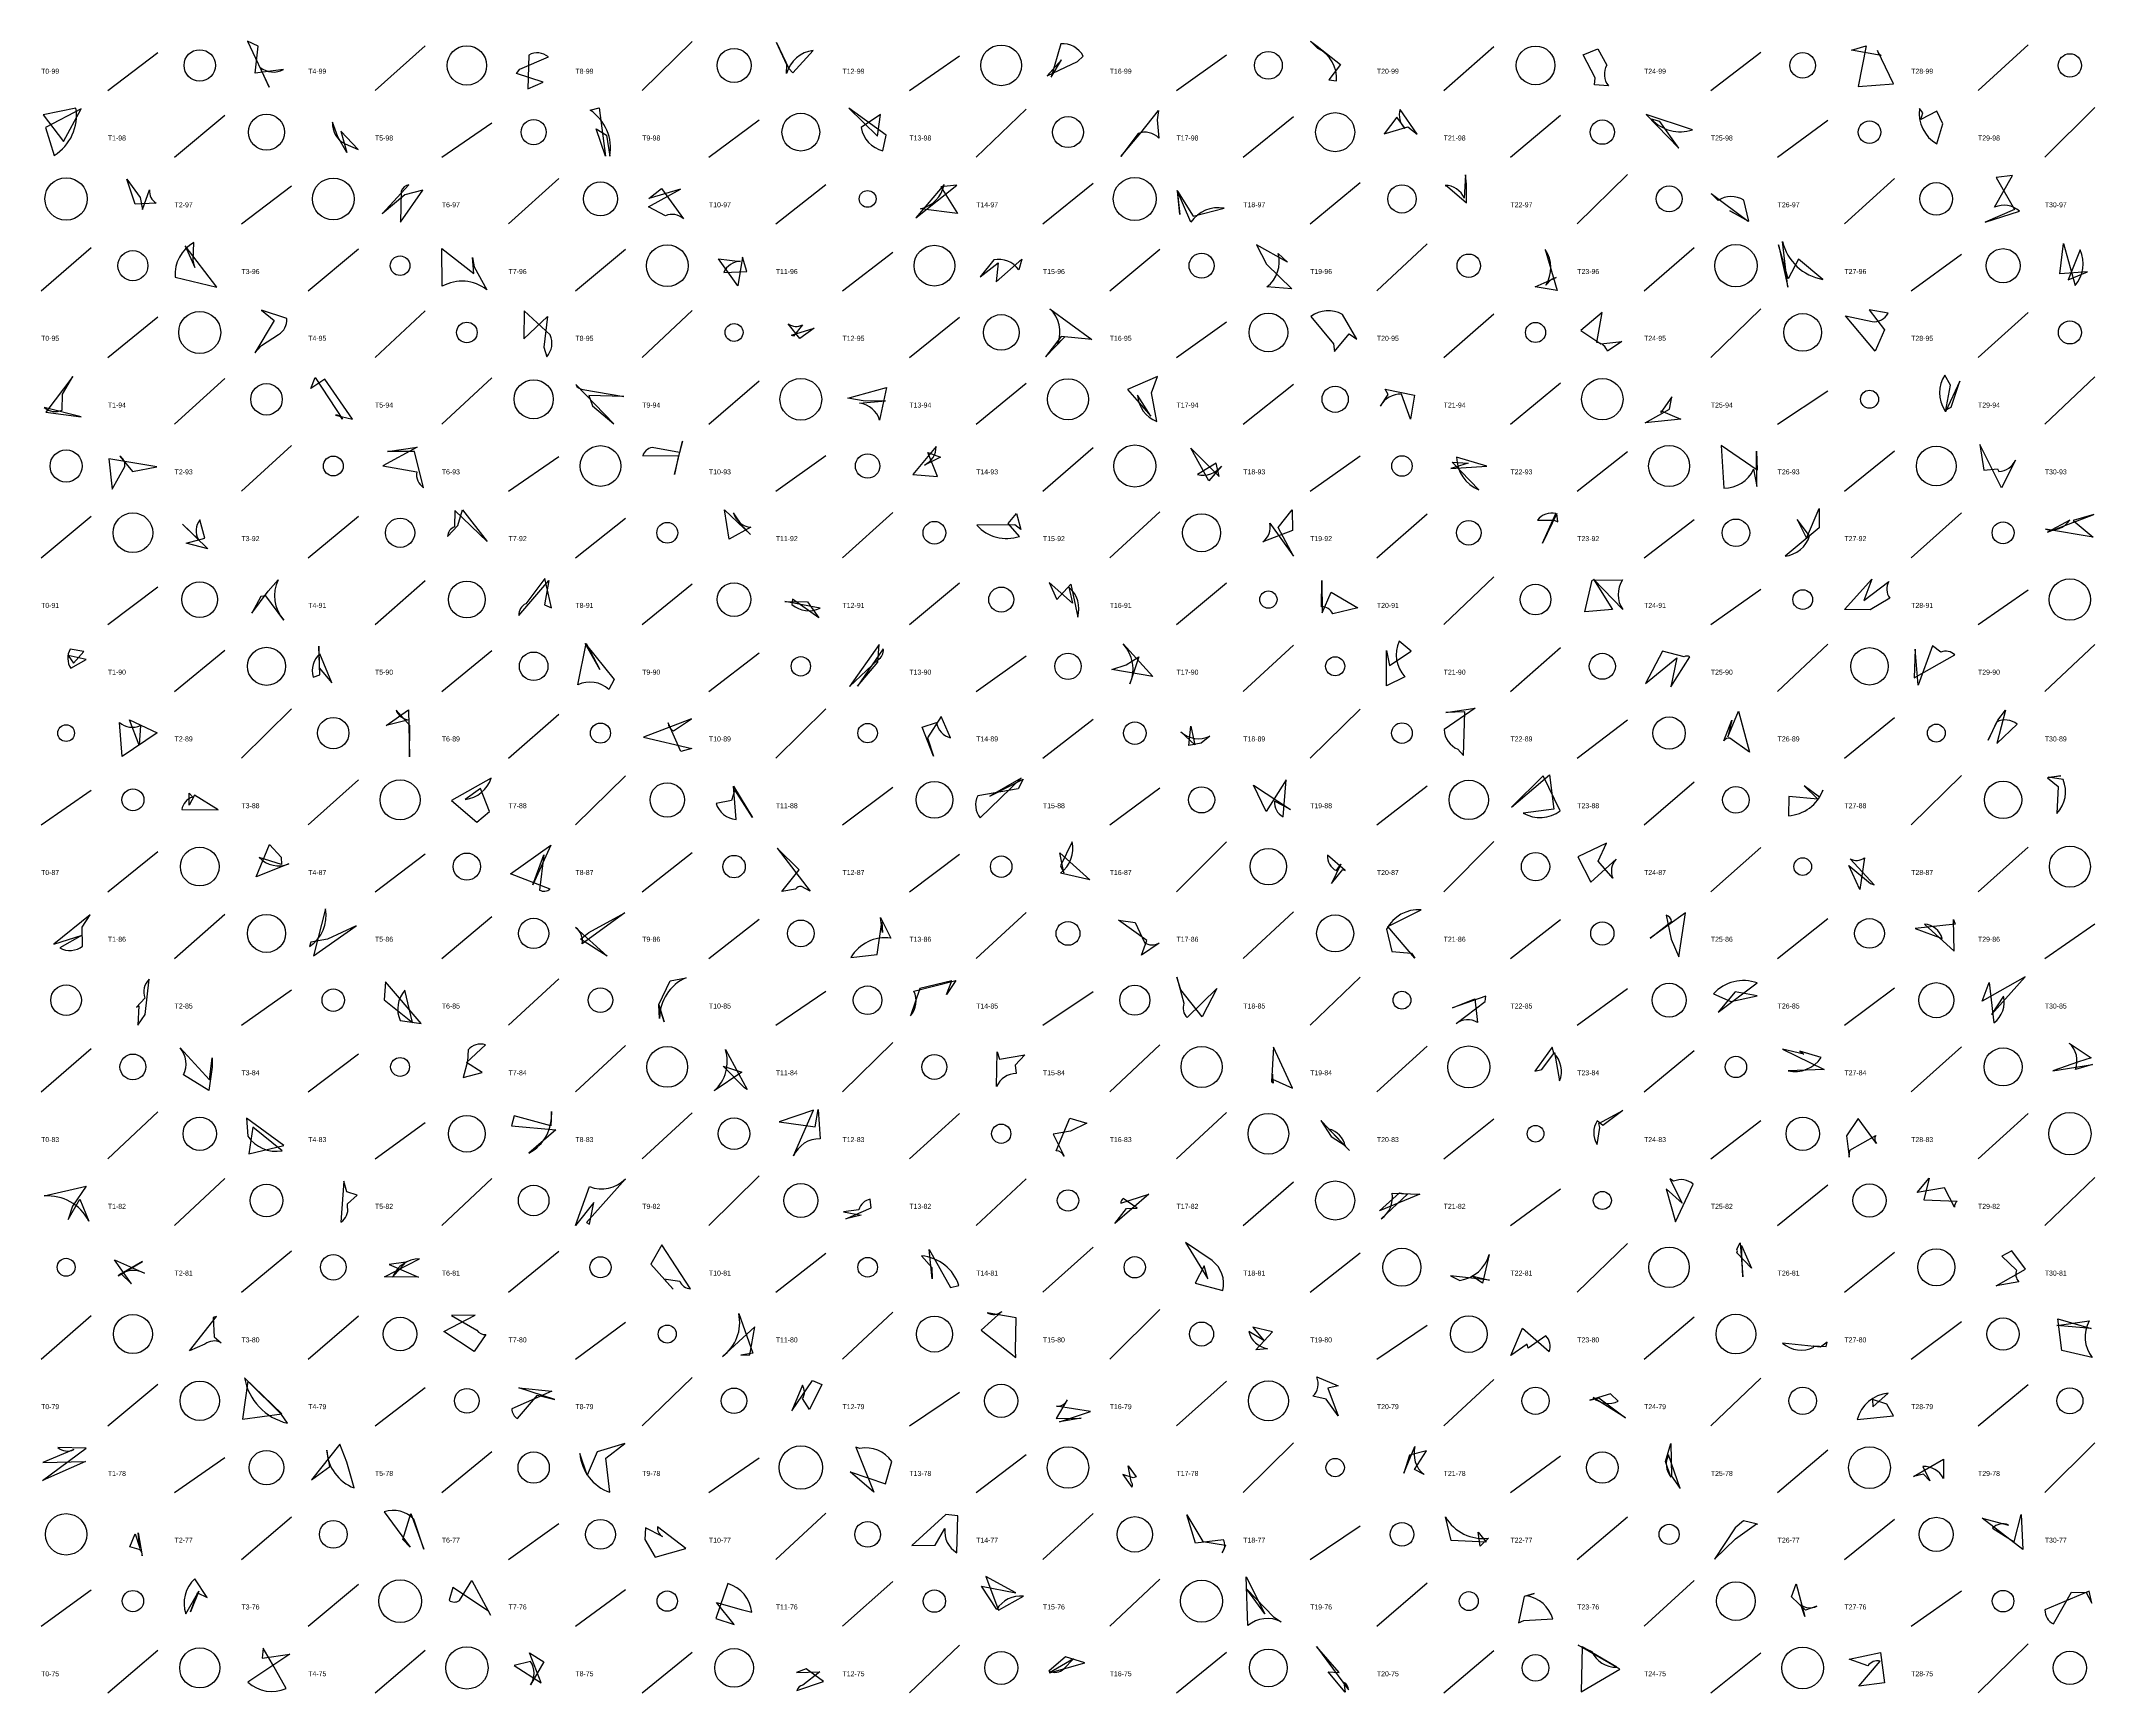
# Model space of a CAD drawing. Header units: millimetres. Extents: x -1 to 9990, y 0 to 15990.
# Drawn here: x 0 to 1230, y 3000 to 3990 of the extents above; entities that cross this region are included whole.
import ezdxf

# ---------------------------------------------------------------- set-up
doc = ezdxf.new("R2010")
doc.units = ezdxf.units.MM
doc.layers.add('TEXT', color=3, linetype='Continuous')
doc.layers.add('WALL', color=1, linetype='Continuous')

msp = doc.modelspace()

# ---------------------------------------------------------------- linework, layer by layer
for points in [[(123.7, 3989.5), (136.6, 3961.9), (131.3, 3973.8, 0.3), (145.2, 3972.5), (128.3, 3970.3), (130.1, 3986.5)], [(447.8, 3973.1), (450.2, 3970.5), (462.3, 3984, 0.3), (446.5, 3970.1), (446.7, 3975.4), (440.5, 3988.8)], [(602.6, 3968.8), (620.7, 3977.4), (624.1, 3980.5, 0.3), (610.7, 3987.9), (604.9, 3967.9), (611.1, 3978.3)], [(778.1, 3975.6), (771.2, 3966.3), (775.8, 3965.8, 0.3), (764.7, 3985.2), (760.2, 3989.6), (764.2, 3986.5)], [(1088.2, 3962.3), (1109.4, 3964), (1099.7, 3984, 0.3), (1102, 3981), (1084.2, 3984.2), (1093, 3986.7)], [(284.8, 3970.2), (286.7, 3972.8), (303.9, 3980.1, 0.3), (292.1, 3981.2), (291.5, 3961), (300.7, 3964.9)], [(923.5, 3981.3), (932.3, 3985), (937.6, 3975.2, 0.3), (938.6, 3962.7), (930.3, 3963.3), (930.8, 3967.5)], [(24, 3948.9), (2.7, 3937.8), (7.9, 3921.1, 0.3), (20.9, 3949.4), (1.2, 3945.4), (13.5, 3929.4)], [(332.5, 3937), (338.6, 3933.2), (340.6, 3920.6, 0.3), (328.9, 3948.1), (334.3, 3949.5), (338, 3920.7)], [(501, 3932.6), (502.8, 3945.6), (491.1, 3937.7, 0.3), (504.2, 3923.9), (506.1, 3933.1), (483.7, 3949.3)], [(818.6, 3938.2), (824.1, 3933.8), (814, 3948.6, 0.3), (816.9, 3937.2), (811.9, 3943.9), (804.4, 3934)], [(1125.8, 3942.5), (1126.9, 3946.5), (1124.9, 3949.2, 0.3), (1135.3, 3927.9), (1138.9, 3940), (1135.3, 3947.6)], [(183.1, 3922.9), (177.7, 3932.1), (174.5, 3940.9, 0.3), (182.1, 3927.9), (189.8, 3924.7), (179.5, 3935.5)], [(669.1, 3947.9), (668.3, 3942.4), (669.4, 3931.4, 0.3), (657, 3934.2), (646.7, 3920.4), (658.7, 3934.6)], [(980.9, 3925.5), (969.4, 3941.3), (964.5, 3942.8, 0.3), (989, 3936.4), (961.2, 3945.6), (961.3, 3945.5)], [(59.4, 3895.9), (60.8, 3888.7), (65, 3900.4, 0.3), (69, 3892.5), (56.3, 3891.9), (51.4, 3906.8)], [(217.9, 3897.4), (204.2, 3886), (220.3, 3903.5, 0.3), (215.7, 3899.7), (215.3, 3881.1), (228.7, 3900.2)], [(363.9, 3895.3), (371.6, 3901.3), (384.8, 3883, 0.3), (373.9, 3884.9), (363.7, 3890.2), (383, 3900.9)], [(538.9, 3902.2), (548.8, 3886.2), (526.7, 3889.1, 0.3), (540.8, 3903.6), (523.9, 3883.7), (548.5, 3903.2)], [(680.6, 3899.7), (690, 3884.7), (708.5, 3889.4, 0.3), (688.6, 3881), (680.3, 3900.1), (681.9, 3885.7)], [(853.7, 3903.9), (853.1, 3909.5), (852.3, 3895.5, 0.3), (840.9, 3903.1), (842.3, 3902.4), (853.6, 3892.7)], [(1181.8, 3888.6), (1164.3, 3881), (1184.8, 3887.7, 0.3), (1169.9, 3890), (1180.6, 3909), (1170.8, 3907.8)], [(1011.4, 3887.9), (1022.8, 3881.7), (1019.7, 3894.2, 0.3), (1004.3, 3894), (1000.2, 3898.2), (1022.3, 3881.7)], [(92.1, 3854), (91.1, 3858.3), (91.5, 3868.8, 0.3), (80.3, 3848.2), (105.2, 3842.2), (86.3, 3866.8)], [(258.4, 3860), (259.4, 3854.4), (266.9, 3840.6, 0.3), (240.3, 3842.7), (240.1, 3865.2), (259.1, 3850.4)], [(733.8, 3855.9), (749.1, 3841.1), (734.1, 3842.3, 0.3), (740.9, 3862.3), (746.4, 3857.1), (727.9, 3867.4)], [(907.3, 3847.9), (904.4, 3846.7), (901.1, 3843.3, 0.3), (900.8, 3864.7), (907.9, 3840.2), (894.8, 3842.3)], [(1040.6, 3867.4), (1046.1, 3842.2), (1042.9, 3869.5, 0.3), (1067, 3846.8), (1052.4, 3859), (1046.2, 3847.2)], [(1209, 3850.2), (1211.1, 3868.2), (1218.1, 3843.1, 0.3), (1221.2, 3864.4), (1213.9, 3846.5), (1225.6, 3851.4)], [(417.3, 3842.9), (405.7, 3859.2), (418.9, 3857.6, 0.3), (408.8, 3850.9), (422.7, 3851.5), (420.1, 3860.2)], [(571.9, 3845.4), (587.3, 3859), (585.6, 3852.5, 0.3), (570.5, 3858.5), (562.3, 3848.3), (573.2, 3856.7)], [(128.1, 3802.7), (132, 3807.1), (142.2, 3813.8, 0.3), (147.1, 3823.3), (132.1, 3828.4), (139.6, 3822.1)], [(303.3, 3824.6), (301, 3806.1), (302.8, 3800.4, 0.3), (304.9, 3813.5), (289.3, 3827.9), (289.1, 3811.2)], [(601.6, 3800.3), (613, 3812.2), (609, 3808.3, 0.3), (604.1, 3829.2), (629.3, 3810.7), (610.9, 3812.5)], [(783.4, 3814.1), (788, 3811), (779.4, 3825.8, 0.3), (760.4, 3824.5), (774.1, 3808.1), (774.6, 3803.6)], [(934.1, 3808.2), (946.6, 3809.5), (938, 3803.7, 0.3), (931.8, 3809), (934.9, 3826.9), (922.2, 3816.2)], [(1098.3, 3803.7), (1080.6, 3825), (1096.5, 3821.5, 0.3), (1106.2, 3826.5), (1094.8, 3828.5), (1104, 3816.6)], [(462.9, 3817.6), (454.4, 3811.4), (447.5, 3820.2, 0.3), (456, 3819.6), (450.6, 3812.8), (449.5, 3813.3)], [(2.9, 3767.3), (24, 3764.5), (1.9, 3770.1, 0.3), (12.6, 3768.5), (12.8, 3778.1), (19, 3788.7)], [(650.7, 3780.9), (664.6, 3764.9), (656.7, 3777.5, 0.3), (668.2, 3761.7), (665, 3778.9), (668.5, 3788.7)], [(1140.6, 3767.5), (1143.6, 3783.5), (1140.2, 3789.5, 0.3), (1140.2, 3768.3), (1143.9, 3770.3), (1149.1, 3785.9)], [(161.6, 3781.4), (164.2, 3788.1), (180.5, 3763.1, 0.3), (176.3, 3765.5), (186.5, 3763.1), (169.9, 3787.1)], [(330.2, 3771.1), (343.1, 3760.2), (320.2, 3783.9, 0.3), (324.5, 3780.9), (349, 3776.6), (328, 3777.3)], [(483.2, 3775.6), (506.4, 3782.1), (502.2, 3762.4, 0.3), (490.2, 3772.6), (505.8, 3774), (493.5, 3773.8)], [(822.5, 3777.5), (820.1, 3763.1), (814.7, 3778, 0.3), (802.2, 3770.9), (806.7, 3777.8), (804.9, 3781)], [(975.2, 3769.1), (976.7, 3776.4), (970, 3767, 0.3), (970.2, 3768.1), (982, 3763.1), (960.6, 3760.8)], [(40.5, 3739.2), (42.5, 3721.2), (50.2, 3734.8, 0.3), (47.1, 3740.9), (54.8, 3731.8), (69.3, 3734.5)], [(225.3, 3746.2), (204.7, 3735.2), (225, 3731.5, 0.3), (229.1, 3722), (223.7, 3743.7), (207.5, 3743.7)], [(384.1, 3749.8), (382.4, 3743), (365.9, 3746, 0.3), (360.3, 3741.1), (381.8, 3741.2), (379.4, 3730)], [(531, 3743), (538.7, 3740.3), (529, 3735.6, 0.3), (536, 3746.7), (522, 3729.9), (536.9, 3728.8)], [(705.5, 3728.8), (703.7, 3736.6), (692.6, 3729.9, 0.3), (706.9, 3735), (699.4, 3726.2), (688.6, 3745.6)], [(844.3, 3733.6), (865.8, 3735), (847.7, 3740.3, 0.3), (861, 3720.7), (845, 3737.2), (854.7, 3736.6)], [(1027.8, 3732.5), (1006.1, 3747.2), (1007.7, 3721.8, 0.3), (1025.6, 3733.1), (1027.5, 3722.8), (1027.4, 3743.9)], [(1163.5, 3732.5), (1171.7, 3733.4), (1172.4, 3731.8, 0.3), (1182.4, 3738.5), (1174.1, 3721.9), (1161.1, 3747.9)], [(86.8, 3688.7), (98.1, 3691.8), (95.1, 3702.7, 0.3), (94.2, 3690.9), (84.7, 3700.1), (99.9, 3685.4)], [(267.1, 3689.8), (247.7, 3708.3), (247.6, 3698.5, 0.3), (243.4, 3692.8), (249.5, 3699.3), (252.4, 3708.8)], [(424.9, 3693.9), (420.1, 3699), (414.6, 3706.9, 0.3), (425, 3698.3), (412, 3691.1), (409.2, 3708.8)], [(586.7, 3696.9), (583.2, 3699.8), (560.5, 3699.5, 0.3), (585.9, 3692.8), (579.1, 3700.6), (584.2, 3706.6)], [(749.2, 3708.8), (749.4, 3696.3), (731.6, 3689.5, 0.3), (735.9, 3700.8), (750, 3680.9), (740.8, 3698.2)], [(907.8, 3706.6), (899.1, 3688.8), (907.2, 3706.5, 0.3), (896.1, 3702.6), (906.1, 3702.6), (908.3, 3701.6)], [(1064.8, 3709.5), (1064.9, 3698), (1044.4, 3681, 0.3), (1059.1, 3693.2), (1051.7, 3702.9), (1057.2, 3691.8)], [(1216.9, 3702.3), (1229, 3692.3), (1200.4, 3697.1, 0.3), (1215, 3702.5), (1201.6, 3695.4), (1229.4, 3706)], [(126.2, 3646.8), (135.9, 3660), (141.9, 3666.9, 0.3), (145.3, 3642.7), (134.7, 3657.3), (131.7, 3656.9)], [(305.6, 3650), (301.6, 3667.7), (290.3, 3652.5, 0.3), (286.1, 3645.5), (304.1, 3666.4), (301.4, 3651.9)], [(772.7, 3659.5), (788.6, 3650.1), (773.6, 3646.4, 0.3), (766.9, 3650.7), (767.1, 3666.4), (767.2, 3647)], [(924.6, 3647.7), (928.9, 3666.7), (947.1, 3666.8, 0.3), (947.2, 3649), (929.8, 3667.2), (941, 3649)], [(1096.4, 3667.3), (1091.6, 3654.5), (1106.6, 3665.9, 0.3), (1107.1, 3655.8), (1095.3, 3648.8), (1080.1, 3649)], [(465.7, 3644), (450.1, 3655.3), (449.7, 3652, 0.3), (466.6, 3649.8), (445.4, 3653.9), (458.9, 3653.6)], [(608.4, 3655.1), (616.6, 3664.2), (620.8, 3644.4, 0.3), (615.5, 3662.4), (617.6, 3652.9), (603.7, 3665.2)], [(325.8, 3628.6), (343.2, 3607.2), (340.1, 3601.2, 0.3), (321.4, 3603.9), (326.5, 3628.6), (334.6, 3613)], [(649.9, 3615.8), (657.4, 3620.6), (652.1, 3604.5, 0.3), (648, 3628.5), (665.8, 3609), (641.3, 3613)], [(807.6, 3615.5), (820.5, 3624.1), (813.3, 3630, 0.3), (816.7, 3608.8), (805.7, 3603.4), (805.7, 3624.4)], [(19.5, 3616.8), (25.7, 3623.8), (17.5, 3625.3, 0.3), (17.9, 3613.8), (27.1, 3619), (16.2, 3621.4)], [(166.6, 3614.1), (174.1, 3605.1), (167, 3622.5, 0.3), (163, 3608.6), (166.9, 3609.9), (166.4, 3627)], [(501.9, 3628.1), (484.2, 3603), (501.2, 3618.9, 0.3), (504.4, 3625.4), (489, 3603.2), (501.2, 3617.4)], [(979.6, 3620), (976, 3602.7), (987.4, 3620.6, 0.3), (984, 3620.7), (971.1, 3624), (960.9, 3604.7)], [(1122.3, 3625.3), (1121.7, 3608.2), (1146.1, 3621.8, 0.3), (1137.8, 3623.5), (1132.7, 3627.2), (1124.1, 3603.8)], [(69.6, 3575.1), (48.6, 3561), (46.9, 3581.4, 0.3), (59.6, 3579.6), (58.8, 3567.8), (52.9, 3582.9)], [(220.7, 3560.7), (220.9, 3579.6), (212.6, 3588.8, 0.3), (220.2, 3583), (206.6, 3579.5), (220, 3588.9)], [(389.7, 3565.7), (383.1, 3564), (375.6, 3581.2, 0.3), (378.7, 3576.3), (389.5, 3583.5), (360.7, 3572.6)], [(534.5, 3561.2), (527.6, 3578.5), (536.3, 3581.3, 0.3), (544.7, 3572.2), (539.1, 3585), (530.8, 3572.1)], [(841.2, 3587.4), (858.9, 3590), (840.2, 3577.1, 0.3), (848.5, 3565.4), (851.8, 3561.5), (852.6, 3587.7)], [(1016.6, 3588.1), (1023.1, 3563.5), (1011.3, 3572, 0.3), (1007.8, 3570.4), (1012.5, 3582.7), (1010.1, 3572.8)], [(1176.4, 3588.7), (1171.2, 3568.8), (1183.5, 3580.3, 0.3), (1171, 3581.6), (1166.1, 3570.8), (1171.9, 3582.7)], [(688.5, 3579.2), (691, 3568), (682.5, 3575.8, 0.3), (699.9, 3573.1), (694.7, 3569), (687.3, 3567.5)], [(268.6, 3528), (263.2, 3541.9), (254, 3535.3, 0.3), (269.5, 3548), (245.7, 3534.7), (260.9, 3521.6)], [(415.4, 3541.1), (413.4, 3534.7), (404.2, 3532.9, 0.3), (416.2, 3523.2), (414.7, 3543.3), (426, 3524.4)], [(588.2, 3547.3), (585.1, 3541.6), (561, 3537.4, 0.3), (562.4, 3524.2), (587, 3547.9), (568.2, 3537.2)], [(726.1, 3543.9), (748.2, 3529.3), (738.6, 3534.3, 0.3), (743.8, 3524.9), (745.7, 3547), (733.6, 3528)], [(903.3, 3549.9), (906, 3529.5), (887.6, 3527.1, 0.3), (909.8, 3528.4), (899.6, 3549.3), (880.6, 3530.6)], [(1064.1, 3535.5), (1046.6, 3537), (1046.4, 3525.5, 0.3), (1067.1, 3540.9), (1065, 3536.7), (1055.9, 3543.4)], [(1201.6, 3548.1), (1208, 3543), (1207.2, 3526.9, 0.3), (1211, 3547.1), (1202, 3548.6), (1209.6, 3549.4)], [(88.7, 3531.8), (88.6, 3539.1), (90.8, 3536.6, 0.3), (84.3, 3529.2), (106, 3529.1), (91.8, 3537.8)], [(143.7, 3500.6), (143.9, 3496.2), (130.6, 3500.5, 0.3), (148.4, 3496.6), (128.8, 3488.8), (136.7, 3508.2)], [(294.6, 3484), (301.1, 3502.1), (298.5, 3481, 0.3), (304.9, 3481.5), (281.2, 3490.6), (305.3, 3507.9)], [(440.9, 3506.1), (460.5, 3480.3), (455.3, 3483.1, 0.3), (451.9, 3481.5), (443.6, 3480.1), (454, 3493)], [(610.2, 3503.2), (628.1, 3487.1), (610.5, 3491.1, 0.3), (617.4, 3509.9), (610.6, 3495.5), (612.5, 3491.3)], [(920.4, 3500.9), (928.1, 3485.6), (943.3, 3499.5, 0.3), (941.3, 3488), (932.5, 3498.3), (937.5, 3509.1)], [(779.5, 3493.3), (780.9, 3492.7), (770.4, 3501.9, 0.3), (775.7, 3492.6), (778.3, 3496.4), (772.9, 3484.9)], [(1095.6, 3484.9), (1097.8, 3484), (1083.4, 3499.7, 0.3), (1092, 3500.3), (1089.3, 3481.3), (1082.6, 3495.7)], [(171.5, 3451.6), (161.6, 3449.7), (160.7, 3447.1, 0.3), (170.4, 3469.7), (163.2, 3441.6), (188.6, 3459.5)], [(822.7, 3440.2), (806.6, 3459.2), (826.5, 3469.1, 0.3), (805.8, 3457.6), (808.9, 3444.1), (820.8, 3443.2)], [(7.7, 3448.5), (24.6, 3453.9), (11.2, 3446.3, 0.3), (24.9, 3447.4), (24.7, 3458.7), (29.4, 3466.2)], [(328, 3455.6), (349.6, 3467.3), (324, 3448.8, 0.3), (320.1, 3458.6), (339, 3441.4), (323.1, 3451.6)], [(503.9, 3455.6), (502.7, 3464.6), (508.8, 3452.2, 0.3), (485, 3440.6), (500.8, 3442.3), (503.6, 3461.8)], [(645.3, 3463), (655.2, 3461.6), (660.8, 3449.6, 0.3), (669.5, 3449.2), (659.1, 3442), (662.2, 3450.8)], [(984.8, 3467.4), (963.7, 3452.2), (976.5, 3462.1, 0.3), (973.3, 3465.9), (976.2, 3451.5), (980.8, 3441)], [(1146.4, 3460.6), (1122.4, 3458), (1138.6, 3452, 0.3), (1127.9, 3460.6), (1145.7, 3444.4), (1145.3, 3463.3)], [(57.9, 3400.1), (62.3, 3406.5), (64.8, 3427.5, 0.3), (62.1, 3416.3), (57.1, 3410.9), (58.5, 3411.6)], [(205.4, 3415.3), (222.5, 3401.7), (217.9, 3421, 0.3), (215.1, 3402.8), (227.7, 3401.1), (206.3, 3426)], [(369.9, 3412.5), (376.7, 3426.6), (386.3, 3428.4, 0.3), (370.4, 3404.1), (370, 3412.2), (373.1, 3402.1)], [(545.4, 3426.6), (526.3, 3422), (520.7, 3405.6, 0.3), (522.7, 3420.4), (547.9, 3426.7), (542.2, 3418.4)], [(682.5, 3421.2), (680.2, 3428.8), (684.4, 3413.2, 0.3), (686.4, 3404.6), (704.2, 3421.9), (695.3, 3405.1)], [(1014.6, 3420), (1004.3, 3407.9), (1027.8, 3425.3, 0.3), (1001.6, 3418.9), (1012, 3414.3), (1027.7, 3417.6)], [(1162.4, 3414.4), (1166.7, 3425.6), (1169.5, 3401.4, 0.3), (1175.2, 3417.5), (1168.1, 3406.5), (1188.2, 3428.9)], [(845.2, 3410.4), (858.6, 3415.8), (860.2, 3401.7, 0.3), (847.4, 3401), (864.8, 3414.3), (865.2, 3417.5)], [(102.5, 3374.8), (100.5, 3360.9), (85.3, 3370.2, 0.3), (83.2, 3386.5), (100.9, 3367.2), (102.4, 3380.4)], [(264.1, 3371.7), (254.8, 3377.6), (266.1, 3388.3, 0.3), (255.7, 3385.2), (255.4, 3378.2), (252.8, 3368.6)], [(408.5, 3375.5), (419.7, 3371.8), (403, 3360.7, 0.3), (409.8, 3385.4), (422.9, 3361.4), (421.3, 3362.5)], [(589.2, 3382.2), (583.4, 3376), (584, 3371, 0.3), (572.2, 3363.3), (572.6, 3384.1), (574, 3379.6)], [(749.4, 3362.3), (738.1, 3386.8), (736.9, 3366.3, 0.3), (738, 3365.4), (737.4, 3370.7), (737.4, 3367.6)], [(898.7, 3373.4), (906.3, 3383.6), (909.4, 3366.6, 0.3), (906, 3383.2), (904.9, 3386.8), (894.5, 3372.4)], [(1042.9, 3385.6), (1067.8, 3373.4), (1046.2, 3372.6, 0.3), (1066.1, 3380.6), (1053.2, 3384.5), (1055.6, 3382.6)], [(1204.8, 3372.7), (1228.6, 3376.4), (1218.4, 3373.5, 0.3), (1214.6, 3389.3), (1227.8, 3380.4), (1220.2, 3378)], [(281.8, 3339.8), (308.2, 3337.3), (292.1, 3323.3, 0.3), (305.6, 3348.4), (305.2, 3339.7), (283.3, 3345.7)], [(463.6, 3339.1), (465.3, 3349.5), (466.5, 3332, 0.3), (450.7, 3321.8), (462.5, 3349.2), (442.1, 3342.1)], [(947.3, 3349), (935.2, 3340), (932, 3342.8, 0.3), (931.9, 3328.6), (933.6, 3338.7), (933, 3341.1)], [(145.3, 3327.9), (123, 3344.4), (123.8, 3333.6, 0.3), (144.3, 3324.8), (126.8, 3338.9), (124.4, 3322.9)], [(616.5, 3336.6), (606.1, 3334.7), (612.8, 3321.5, 0.3), (607.9, 3324.7), (616.1, 3344.4), (626.2, 3341.3)], [(772.7, 3333.3), (781, 3328), (781, 3327.5, 0.3), (771.2, 3337.8), (783.6, 3324.9), (766.4, 3343)], [(1082.9, 3320.9), (1083.3, 3325.2), (1098.7, 3333.9, 0.3), (1099.1, 3329.2), (1088.2, 3344.1), (1081.2, 3333.8)], [(16.2, 3283.6), (23.2, 3295.7), (28.6, 3282.7, 0.3), (1.9, 3297.7), (27.1, 3303.5), (18.9, 3291.6)], [(183.2, 3300.2), (181.4, 3306.6), (179.6, 3282.1, 0.3), (183.6, 3291), (183.5, 3293), (189.3, 3298.1)], [(331, 3293.8), (320.1, 3280), (328.5, 3303.3, 0.3), (349.9, 3307.9), (326.7, 3281.8), (328.4, 3280.9)], [(650.1, 3290.2), (656.4, 3290.4), (648.1, 3296.2, 0.3), (646.7, 3293.3), (663.4, 3298.8), (643.1, 3281.2)], [(813.5, 3299.6), (818.3, 3298.7), (802.5, 3284.1, 0.3), (809.1, 3299.4), (825.8, 3298.7), (801.6, 3288.9)], [(973.2, 3301.9), (978.8, 3282.3), (989.4, 3304.7, 0.3), (977.7, 3306.5), (975.4, 3307.9), (982.8, 3293.3)], [(1130.8, 3308.3), (1127.5, 3295.4), (1147.6, 3294.5, 0.3), (1145.9, 3291), (1139.9, 3302.5), (1123.6, 3299.8)], [(481.9, 3284.1), (497.2, 3290.6), (496.6, 3295.7, 0.3), (489.8, 3289.5), (480.6, 3288.2), (491.2, 3286.2)], [(226.1, 3249.1), (205.7, 3249.3), (226.7, 3260, 0.3), (210.4, 3249), (218.4, 3258.1), (208.4, 3256.6)], [(378.6, 3241.8), (373, 3248.1), (382.5, 3246.6, 0.3), (388.9, 3242.1), (371.7, 3268.5), (365.1, 3256.8)], [(531.8, 3265.7), (544.7, 3242.8), (549.7, 3244.1, 0.3), (527.3, 3261.8), (533.5, 3254.9), (533.7, 3248.1)], [(696.5, 3255.9), (691.1, 3245.4), (707.7, 3241.1, 0.3), (701.3, 3259), (685.4, 3269.9), (698.7, 3248)], [(867.4, 3247.2), (844.1, 3249.9), (849.6, 3247.1, 0.3), (867.2, 3262.7), (863.3, 3245.5), (856.9, 3249.8)], [(1018.3, 3268.1), (1024.4, 3254.4), (1015.6, 3263.7, 0.3), (1015.6, 3265.8), (1017.5, 3269.7), (1019.1, 3249.2)], [(1180.3, 3264.9), (1174.2, 3261.7), (1183.1, 3253.3, 0.3), (1184.4, 3246.3), (1170.8, 3243.8), (1188.4, 3253.8)], [(54.2, 3245), (44, 3259.4), (62, 3251.5, 0.3), (46.1, 3249.8), (60.8, 3258.5), (47.9, 3251.1)], [(103, 3224.9), (103.7, 3213.4), (107.8, 3209.8, 0.3), (98.1, 3208.9), (88.8, 3205), (105, 3225.5)], [(259.9, 3226.4), (245.7, 3226.2), (261, 3217.3, 0.3), (266.4, 3214.8), (259.3, 3204.5), (241.2, 3216.6)], [(424.4, 3202.6), (427.5, 3219.4), (408, 3201.6, 0.3), (417.8, 3227.3), (426.3, 3203.6), (419.1, 3202.3)], [(583.6, 3205.3), (584, 3224.7), (566.6, 3227.7, 0.3), (575.4, 3228.5), (563, 3217.3), (583.8, 3200.9)], [(1227.7, 3218.4), (1207.1, 3220.2), (1226.5, 3222.9, 0.3), (1228.4, 3200.9), (1210.1, 3205.2), (1207.8, 3224.2)], [(725.6, 3219.2), (732.3, 3211.2), (723.2, 3216.6, 0.3), (734.5, 3206.2), (727.5, 3205.6), (737.5, 3216.4)], [(880.2, 3202.1), (887.1, 3218.6), (903.1, 3204.5, 0.3), (901.2, 3214), (890.5, 3206.5), (890, 3208.9)], [(1069.6, 3210.2), (1065.6, 3207.1), (1042.9, 3209.6, 0.3), (1061.7, 3207.1), (1061.3, 3207.9), (1069.1, 3207.6)], [(120.7, 3164.1), (144.1, 3167.2), (121.8, 3188.8, 0.3), (147.5, 3161.6), (144, 3166.8), (123.8, 3186.7)], [(467.6, 3184.7), (460.1, 3169.8), (456, 3176.3, 0.3), (455.9, 3184.4), (449.7, 3169), (461.9, 3187.2)], [(776.8, 3165.9), (769.6, 3176), (761.7, 3177.7, 0.3), (764, 3189.3), (776.7, 3184), (770.7, 3182.5)], [(286.1, 3182.7), (305.8, 3180.7), (282, 3170.2, 0.3), (285.4, 3164.4), (297.3, 3178.3), (307.7, 3175.8)], [(609.9, 3162.5), (628.4, 3168.5), (608.2, 3171.7, 0.3), (614.5, 3175.5), (608, 3164.4), (622.8, 3164.6)], [(933, 3176.8), (948.8, 3164.8), (929.5, 3176.9, 0.3), (944.5, 3174.8), (939.9, 3179.1), (927.5, 3175.4)], [(1096.7, 3175.8), (1097, 3171.4), (1106.1, 3179.6, 0.3), (1087.6, 3163.9), (1109.4, 3165.9), (1105.4, 3173)], [(162, 3127.7), (172.9, 3135.6), (171.1, 3145.4, 0.3), (187.5, 3122.8), (183.2, 3138.3), (178.9, 3149.1)], [(333, 3144.4), (327, 3130.5), (322.7, 3143.4, 0.3), (340.6, 3120.2), (338.2, 3140.6), (349.5, 3149.4)], [(976.5, 3129.8), (981.6, 3122.5), (974.7, 3142.7, 0.3), (976, 3129.3), (972.8, 3138.6), (976.1, 3149.4)], [(0.8, 3127.3), (27.1, 3146.7), (10, 3147, 0.3), (19.6, 3145.8), (1, 3138.1), (26.6, 3138.6)], [(484.6, 3132.5), (505.7, 3125.2), (509.4, 3138.6, 0.3), (490.4, 3146.5), (488, 3147.2), (498.8, 3120.2)], [(819.6, 3142.4), (816.1, 3131.7), (822.8, 3147.6, 0.3), (828.2, 3130.8), (822.5, 3133.8), (829.7, 3145.1)], [(1121.4, 3129.6), (1139.3, 3140), (1139.3, 3128.5, 0.3), (1127, 3135.6), (1131.1, 3127.1), (1127.4, 3131.1)], [(654.1, 3128.9), (647.8, 3130.9), (653.3, 3123.2, 0.3), (652.8, 3126.6), (651.1, 3136.1), (655.9, 3129.5)], [(221.5, 3107.4), (229.3, 3086.1), (223.3, 3104, 0.3), (205.5, 3108.4), (221, 3087.3), (216.6, 3092)], [(521.5, 3088.3), (535.5, 3088.6), (541.3, 3098.5, 0.3), (548.4, 3084), (549.1, 3106), (541.9, 3106.9)], [(695.7, 3090.8), (709.3, 3088.6), (707.3, 3084, 0.3), (708.1, 3091.8), (691.4, 3089.7), (686.2, 3106.7)], [(865.4, 3090.4), (844.4, 3091.4), (841.1, 3105.4, 0.3), (866.9, 3092.7), (861.8, 3088), (860.7, 3096.4)], [(1002.2, 3080.2), (1014.7, 3092.3), (1027.4, 3101.3, 0.3), (1028, 3101.2), (1019.6, 3103), (1014.6, 3098.9)], [(1186.9, 3085.9), (1162.4, 3104.6), (1178.2, 3100.6, 0.3), (1168.6, 3098.7), (1181.6, 3090.5), (1185.8, 3106.8)], [(59.2, 3086.7), (58.1, 3095.9), (60.6, 3082.1, 0.3), (58.8, 3086), (53.1, 3087.6), (56.3, 3095.4)], [(367.8, 3081.3), (386.2, 3086.6), (369.2, 3099.6, 0.3), (372.1, 3093.7), (362, 3098.9), (361.6, 3091.9)], [(93.6, 3060), (99.5, 3057.1), (92.1, 3068.4, 0.3), (86.7, 3047.3), (94.5, 3060.9), (89.4, 3048.6)], [(268, 3048.9), (246.6, 3063.1), (244.3, 3055.5, 0.3), (250.6, 3055.3), (257.9, 3067.4), (269.1, 3046.6)], [(404.5, 3054.2), (419.3, 3049.9), (425.7, 3048.3, 0.3), (411.2, 3065.5), (404, 3044.6), (415.1, 3040.9)], [(565.8, 3069.8), (573.3, 3049.5), (588.4, 3057.9, 0.3), (572.3, 3049.9), (563.2, 3063.9), (583.7, 3060)], [(722.1, 3062.1), (738, 3045.5), (742.7, 3042.6, 0.3), (722.7, 3040.3), (721.7, 3069.5), (732.9, 3047.4)], [(1051, 3065.4), (1056.2, 3045.7), (1053.8, 3052.9, 0.3), (1063.4, 3052), (1056.6, 3049.6), (1048.2, 3057.6)], [(884.8, 3041.9), (887.9, 3043.4), (905.3, 3044.3, 0.3), (889.5, 3058.1), (894.1, 3059.6), (888.1, 3057.8)], [(1228.2, 3053.8), (1226.5, 3061), (1200.1, 3049.8, 0.3), (1205.1, 3041.3), (1216, 3060.3), (1224.7, 3060.2)], [(132.4, 3020.8), (148.9, 3023.3), (123.9, 3006.5, 0.3), (146.7, 3002.6), (138.5, 3017.3), (133, 3026.8)], [(777.4, 3012.3), (763.9, 3027.9), (783, 3001.9, 0.3), (780.1, 3006.3), (780.9, 3000.4), (770.8, 3012.6)], [(945.5, 3014.2), (920.5, 3028.7), (928.7, 3024.8, 0.3), (943.6, 3015.4), (923, 3027.7), (922.4, 3000.6)], [(292.5, 3024.1), (301, 3018.6), (293.1, 3004.8, 0.3), (293.2, 3018.8), (283.4, 3016.5), (299.4, 3006)], [(452.5, 3012.2), (466.4, 3012.6), (456.1, 3004.6, 0.3), (452.7, 3001.5), (468.5, 3006.8), (458.1, 3014.5)], [(625.1, 3018), (613.6, 3021.7), (603.6, 3013, 0.3), (612.5, 3014.5), (618.2, 3020.4), (604, 3012)], [(1104, 3006), (1088.6, 3004.1), (1101.4, 3019.1, 0.3), (1094, 3016.2), (1082.8, 3020.2), (1101.5, 3024.2)]]:
    msp.add_lwpolyline(points, format="xyb", close=True)
for centre, radius in [((255, 3975), 11.8), ((575, 3975), 12.2), ((895, 3975), 11.6), ((95, 3975), 9.38), ((415, 3975), 10.2), ((735, 3975), 8.33), ((1055, 3975), 7.65), ((1215, 3975), 6.99), ((135, 3935), 10.8), ((295, 3935), 7.53), ((455, 3935), 11.3), ((615, 3935), 9.28), ((775, 3935), 11.7), ((935, 3935), 7.28), ((1095, 3935), 6.81), ((15, 3895), 12.7), ((175, 3895), 12.5), ((335, 3895), 10.2), ((495, 3895), 5.04), ((655, 3895), 12.9), ((815, 3895), 8.48), ((975, 3895), 7.75), ((1135, 3895), 9.76), ((55, 3855), 9.01), ((375, 3855), 12.5), ((535, 3855), 12.2), ((695, 3855), 7.49), ((1015, 3855), 12.7), ((1175, 3855), 10.2), ((215, 3855), 5.86), ((855, 3855), 7), ((95, 3815), 12.6), ((575, 3815), 10.7), ((735, 3815), 11.6), ((1055, 3815), 11.3), ((255, 3815), 6.18), ((415, 3815), 5.37), ((895, 3815), 6), ((1215, 3815), 6.9), ((135, 3775), 9.45), ((295, 3775), 11.7), ((455, 3775), 12.5), ((615, 3775), 12.3), ((775, 3775), 7.85), ((935, 3775), 12.4), ((1095, 3775), 5.4), ((15, 3735), 9.62), ((175, 3735), 5.94), ((335, 3735), 12.2), ((495, 3735), 7.33), ((655, 3735), 12.6), ((815, 3735), 6.13), ((975, 3735), 12.3), ((1135, 3735), 11.9), ((55, 3695), 11.9), ((215, 3695), 8.77), ((695, 3695), 11.4), ((855, 3695), 7.34), ((1015, 3695), 8.25), ((375, 3695), 6.25), ((535, 3695), 6.82), ((1175, 3695), 6.57), ((95, 3655), 10.7), ((255, 3655), 11), ((1215, 3655), 12.4), ((415, 3655), 10.1), ((575, 3655), 7.48), ((735, 3655), 5.17), ((895, 3655), 9.21), ((1055, 3655), 5.9), ((135, 3615), 11.4), ((295, 3615), 8.56), ((455, 3615), 5.8), ((615, 3615), 7.9), ((775, 3615), 5.71), ((935, 3615), 7.79), ((1095, 3615), 11.2), ((15, 3575), 5.01), ((175, 3575), 9.39), ((335, 3575), 6.01), ((495, 3575), 5.84), ((655, 3575), 6.77), ((815, 3575), 6.17), ((975, 3575), 9.68), ((1135, 3575), 5.36), ((215, 3535), 12), ((375, 3535), 10.3), ((535, 3535), 11), ((695, 3535), 7.85), ((855, 3535), 11.8), ((1015, 3535), 7.96), ((1175, 3535), 11.2), ((55, 3535), 6.59), ((95, 3495), 11.6), ((735, 3495), 10.9), ((1215, 3495), 12.3), ((255, 3495), 8.16), ((415, 3495), 6.74), ((575, 3495), 6.44), ((895, 3495), 8.49), ((1055, 3495), 5.28), ((135, 3455), 11.4), ((295, 3455), 9.08), ((455, 3455), 8), ((615, 3455), 7.14), ((775, 3455), 11.1), ((935, 3455), 6.97), ((1095, 3455), 8.92), ((15, 3415), 9.18), ((175, 3415), 6.72), ((335, 3415), 7.36), ((495, 3415), 8.56), ((655, 3415), 9.03), ((815, 3415), 5.35), ((975, 3415), 10.2), ((1135, 3415), 10.5), ((55, 3375), 7.74), ((375, 3375), 12.2), ((695, 3375), 12.3), ((855, 3375), 12.6), ((1175, 3375), 11.4), ((215, 3375), 5.65), ((535, 3375), 7.44), ((1015, 3375), 6.38), ((255, 3335), 11), ((735, 3335), 12.2), ((1215, 3335), 12.7), ((95, 3335), 10), ((415, 3335), 9.49), ((575, 3335), 5.76), ((895, 3335), 5.01), ((1055, 3335), 10), ((135, 3295), 9.83), ((295, 3295), 9.18), ((455, 3295), 10.2), ((615, 3295), 6.39), ((775, 3295), 11.7), ((935, 3295), 5.4), ((1095, 3295), 9.96), ((15, 3255), 5.36), ((175, 3255), 7.63), ((335, 3255), 6.32), ((495, 3255), 5.88), ((655, 3255), 6.38), ((815, 3255), 11.4), ((975, 3255), 12.1), ((1135, 3255), 11.1), ((55, 3215), 11.7), ((215, 3215), 10.1), ((535, 3215), 10.8), ((855, 3215), 11), ((1015, 3215), 11.9), ((1175, 3215), 9.64), ((375, 3215), 5.41), ((695, 3215), 7.19), ((95, 3175), 11.8), ((735, 3175), 12), ((255, 3175), 7.4), ((415, 3175), 7.63), ((575, 3175), 9.92), ((895, 3175), 8.13), ((1055, 3175), 8.23), ((1215, 3175), 7.83), ((135, 3135), 10.3), ((295, 3135), 9.38), ((455, 3135), 13), ((615, 3135), 12.4), ((775, 3135), 5.5), ((935, 3135), 9.4), ((1095, 3135), 12.5), ((15, 3095), 12.4), ((175, 3095), 8.29), ((335, 3095), 8.95), ((495, 3095), 7.7), ((655, 3095), 10.6), ((815, 3095), 7.1), ((975, 3095), 6.02), ((1135, 3095), 10.2), ((215, 3055), 12.8), ((695, 3055), 12.6), ((1015, 3055), 11.6), ((55, 3055), 6.37), ((375, 3055), 6.11), ((535, 3055), 6.67), ((855, 3055), 5.67), ((1175, 3055), 6.46), ((95, 3015), 12), ((255, 3015), 12.7), ((415, 3015), 11.6), ((735, 3015), 11.3), ((1055, 3015), 12.5), ((575, 3015), 9.89), ((895, 3015), 7.96), ((1215, 3015), 10)]:
    msp.add_circle(centre, radius)
at = {"layer": 'WALL'}
for p, q in [((200, 3960), (230, 3986.8)), ((360, 3960), (390, 3989.3)), ((840, 3960), (870, 3986.4)), ((1160, 3960), (1190, 3987.4)), ((40, 3960), (70, 3982.8)), ((520, 3960), (550, 3980.8)), ((680, 3960), (710, 3981.4)), ((1000, 3960), (1030, 3982.9)), ((560, 3920), (590, 3948.7)), ((1200, 3920), (1230, 3949.7)), ((80, 3920), (110, 3945.1)), ((240, 3920), (270, 3940.6)), ((400, 3920), (430, 3942.3)), ((720, 3920), (750, 3944.3)), ((880, 3920), (910, 3945.1)), ((1040, 3920), (1070, 3942.2)), ((120, 3880), (150, 3902.9)), ((280, 3880), (310, 3907.3)), ((440, 3880), (470, 3903.7)), ((600, 3880), (630, 3904.4)), ((760, 3880), (790, 3904.8)), ((920, 3880), (950, 3909.6)), ((1080, 3880), (1110, 3907.2)), ((0, 3840), (30, 3865.8)), ((160, 3840), (190, 3865)), ((320, 3840), (350, 3864.9)), ((480, 3840), (510, 3863.2)), ((640, 3840), (670, 3864.9)), ((800, 3840), (830, 3868.1)), ((960, 3840), (990, 3865.8)), ((1120, 3840), (1150, 3862)), ((200, 3800), (230, 3827.9)), ((360, 3800), (390, 3828.2)), ((840, 3800), (870, 3826.1)), ((1000, 3800), (1030, 3829.1)), ((1160, 3800), (1190, 3827)), ((40, 3800), (70, 3824.3)), ((520, 3800), (550, 3824.1)), ((680, 3800), (710, 3821.3)), ((1200, 3760), (1230, 3788.4)), ((80, 3760), (110, 3787.5)), ((240, 3760), (270, 3787.8)), ((400, 3760), (430, 3786.1)), ((560, 3760), (590, 3784.6)), ((720, 3760), (750, 3784.1)), ((880, 3760), (910, 3784.9)), ((1040, 3760), (1070, 3780)), ((120, 3720), (150, 3747.2)), ((280, 3720), (310, 3740.7)), ((440, 3720), (470, 3741.3)), ((600, 3720), (630, 3746.1)), ((760, 3720), (790, 3741.1)), ((920, 3720), (950, 3743.7)), ((1080, 3720), (1110, 3744)), ((0, 3680), (30, 3705)), ((160, 3680), (190, 3705)), ((320, 3680), (350, 3703.7)), ((480, 3680), (510, 3707.1)), ((640, 3680), (670, 3707.5)), ((800, 3680), (830, 3706.4)), ((960, 3680), (990, 3702.9)), ((1120, 3680), (1150, 3707)), ((200, 3640), (230, 3666.4)), ((840, 3640), (870, 3668.6)), ((40, 3640), (70, 3662.6)), ((360, 3640), (390, 3664.5)), ((520, 3640), (550, 3665.1)), ((680, 3640), (710, 3665.1)), ((1000, 3640), (1030, 3661.2)), ((1160, 3640), (1190, 3660.8)), ((80, 3600), (110, 3624.7)), ((240, 3600), (270, 3624.4)), ((400, 3600), (430, 3623.1)), ((560, 3600), (590, 3621.3)), ((720, 3600), (750, 3627.6)), ((880, 3600), (910, 3626.3)), ((1040, 3600), (1070, 3628.3)), ((1200, 3600), (1230, 3628)), ((120, 3560), (150, 3589.6)), ((280, 3560), (310, 3586.3)), ((440, 3560), (470, 3589.5)), ((600, 3560), (630, 3583.3)), ((760, 3560), (790, 3589.3)), ((920, 3560), (950, 3583)), ((1080, 3560), (1110, 3584.4)), ((160, 3520), (190, 3547)), ((320, 3520), (350, 3549.3)), ((480, 3520), (510, 3542.6)), ((800, 3520), (830, 3543.4)), ((960, 3520), (990, 3545.9)), ((1120, 3520), (1150, 3549.5)), ((0, 3520), (30, 3540.8)), ((640, 3520), (670, 3542.2)), ((680, 3480), (710, 3509.9)), ((840, 3480), (870, 3510)), ((1000, 3480), (1030, 3506.4)), ((1160, 3480), (1190, 3506.6)), ((40, 3480), (70, 3504.1)), ((200, 3480), (230, 3502.7)), ((360, 3480), (390, 3503.4)), ((520, 3480), (550, 3502.5)), ((80, 3440), (110, 3466.5)), ((240, 3440), (270, 3465.2)), ((400, 3440), (430, 3463.5)), ((560, 3440), (590, 3467.5)), ((720, 3440), (750, 3467.9)), ((880, 3440), (910, 3463.4)), ((1040, 3440), (1070, 3463.9)), ((1200, 3440), (1230, 3460.7)), ((120, 3400), (150, 3421.2)), ((280, 3400), (310, 3427.7)), ((440, 3400), (470, 3420.3)), ((600, 3400), (630, 3420.2)), ((760, 3400), (790, 3428.7)), ((920, 3400), (950, 3422)), ((1080, 3400), (1110, 3422.3)), ((0, 3360), (30, 3386)), ((160, 3360), (190, 3382.8)), ((320, 3360), (350, 3387.8)), ((480, 3360), (510, 3389.6)), ((640, 3360), (670, 3388.2)), ((800, 3360), (830, 3387.5)), ((960, 3360), (990, 3384.9)), ((1120, 3360), (1150, 3387.1)), ((40, 3320), (70, 3348.2)), ((360, 3320), (390, 3347.5)), ((520, 3320), (550, 3347.1)), ((680, 3320), (710, 3347.8)), ((1160, 3320), (1190, 3347.2)), ((200, 3320), (230, 3341.7)), ((840, 3320), (870, 3343.9)), ((1000, 3320), (1030, 3343)), ((400, 3280), (430, 3309.8)), ((1200, 3280), (1230, 3308.7)), ((80, 3280), (110, 3308.2)), ((240, 3280), (270, 3308.2)), ((560, 3280), (590, 3308)), ((720, 3280), (750, 3306.1)), ((880, 3280), (910, 3302)), ((1040, 3280), (1070, 3304.3)), ((120, 3240), (150, 3264.9)), ((280, 3240), (310, 3264.6)), ((440, 3240), (470, 3263.5)), ((600, 3240), (630, 3267)), ((760, 3240), (790, 3263.7)), ((920, 3240), (950, 3269.2)), ((1080, 3240), (1110, 3264)), ((0, 3200), (30, 3226.1)), ((160, 3200), (190, 3226)), ((480, 3200), (510, 3228.1)), ((640, 3200), (670, 3229.6)), ((960, 3200), (990, 3225.4)), ((320, 3200), (350, 3222.2)), ((800, 3200), (830, 3220.4)), ((1120, 3200), (1150, 3222.5)), ((360, 3160), (390, 3189)), ((680, 3160), (710, 3186.7)), ((840, 3160), (870, 3187.7)), ((1000, 3160), (1030, 3188.5)), ((40, 3160), (70, 3184.9)), ((200, 3160), (230, 3182.9)), ((520, 3160), (550, 3180.2)), ((1160, 3160), (1190, 3184.8)), ((720, 3120), (750, 3149.8)), ((1200, 3120), (1230, 3149.9)), ((80, 3120), (110, 3141)), ((240, 3120), (270, 3144.6)), ((400, 3120), (430, 3140.9)), ((560, 3120), (590, 3142.9)), ((880, 3120), (910, 3142)), ((1040, 3120), (1070, 3145.7)), ((120, 3080), (150, 3105.4)), ((280, 3080), (310, 3101.6)), ((440, 3080), (470, 3107.6)), ((600, 3080), (630, 3107.4)), ((760, 3080), (790, 3100.1)), ((920, 3080), (950, 3105.5)), ((1080, 3080), (1110, 3104)), ((160, 3040), (190, 3065.2)), ((480, 3040), (510, 3066.7)), ((640, 3040), (670, 3068.2)), ((800, 3040), (830, 3065.9)), ((960, 3040), (990, 3067.3)), ((0, 3040), (30, 3061.8)), ((320, 3040), (350, 3061.9)), ((1120, 3040), (1150, 3061.2)), ((520, 3000), (550, 3028.7)), ((1160, 3000), (1190, 3029.4)), ((40, 3000), (70, 3025.6)), ((200, 3000), (230, 3025.7)), ((360, 3000), (390, 3024.5)), ((680, 3000), (710, 3024.4)), ((840, 3000), (870, 3025.4)), ((1000, 3000), (1030, 3024.1))]:
    msp.add_line(p, q, dxfattribs=at)

# ---------------------------------------------------------------- texts
at = {"layer": 'TEXT'}
for s, p in [('T0-99', (0, 3970)), ('T4-99', (160, 3970)), ('T8-99', (320, 3970)), ('T12-99', (480, 3970)), ('T16-99', (640, 3970)), ('T20-99', (800, 3970)), ('T24-99', (960, 3970)), ('T28-99', (1120, 3970)), ('T1-98', (40, 3930)), ('T5-98', (200, 3930)), ('T9-98', (360, 3930)), ('T13-98', (520, 3930)), ('T17-98', (680, 3930)), ('T21-98', (840, 3930)), ('T25-98', (1000, 3930)), ('T29-98', (1160, 3930)), ('T2-97', (80, 3890)), ('T6-97', (240, 3890)), ('T10-97', (400, 3890)), ('T14-97', (560, 3890)), ('T18-97', (720, 3890)), ('T22-97', (880, 3890)), ('T26-97', (1040, 3890)), ('T30-97', (1200, 3890)), ('T3-96', (120, 3850)), ('T7-96', (280, 3850)), ('T11-96', (440, 3850)), ('T15-96', (600, 3850)), ('T19-96', (760, 3850)), ('T23-96', (920, 3850)), ('T27-96', (1080, 3850)), ('T0-95', (0, 3810)), ('T4-95', (160, 3810)), ('T8-95', (320, 3810)), ('T12-95', (480, 3810)), ('T16-95', (640, 3810)), ('T20-95', (800, 3810)), ('T24-95', (960, 3810)), ('T28-95', (1120, 3810)), ('T1-94', (40, 3770)), ('T5-94', (200, 3770)), ('T9-94', (360, 3770)), ('T13-94', (520, 3770)), ('T17-94', (680, 3770)), ('T21-94', (840, 3770)), ('T25-94', (1000, 3770)), ('T29-94', (1160, 3770)), ('T2-93', (80, 3730)), ('T6-93', (240, 3730)), ('T10-93', (400, 3730)), ('T14-93', (560, 3730)), ('T18-93', (720, 3730)), ('T22-93', (880, 3730)), ('T26-93', (1040, 3730)), ('T30-93', (1200, 3730)), ('T3-92', (120, 3690)), ('T7-92', (280, 3690)), ('T11-92', (440, 3690)), ('T15-92', (600, 3690)), ('T19-92', (760, 3690)), ('T23-92', (920, 3690)), ('T27-92', (1080, 3690)), ('T0-91', (0, 3650)), ('T4-91', (160, 3650)), ('T8-91', (320, 3650)), ('T12-91', (480, 3650)), ('T16-91', (640, 3650)), ('T20-91', (800, 3650)), ('T24-91', (960, 3650)), ('T28-91', (1120, 3650)), ('T1-90', (40, 3610)), ('T5-90', (200, 3610)), ('T9-90', (360, 3610)), ('T13-90', (520, 3610)), ('T17-90', (680, 3610)), ('T21-90', (840, 3610)), ('T25-90', (1000, 3610)), ('T29-90', (1160, 3610)), ('T2-89', (80, 3570)), ('T6-89', (240, 3570)), ('T10-89', (400, 3570)), ('T14-89', (560, 3570)), ('T18-89', (720, 3570)), ('T22-89', (880, 3570)), ('T26-89', (1040, 3570)), ('T30-89', (1200, 3570)), ('T3-88', (120, 3530)), ('T7-88', (280, 3530)), ('T11-88', (440, 3530)), ('T15-88', (600, 3530)), ('T19-88', (760, 3530)), ('T23-88', (920, 3530)), ('T27-88', (1080, 3530)), ('T0-87', (0, 3490)), ('T4-87', (160, 3490)), ('T8-87', (320, 3490)), ('T12-87', (480, 3490)), ('T16-87', (640, 3490)), ('T20-87', (800, 3490)), ('T24-87', (960, 3490)), ('T28-87', (1120, 3490)), ('T1-86', (40, 3450)), ('T5-86', (200, 3450)), ('T9-86', (360, 3450)), ('T13-86', (520, 3450)), ('T17-86', (680, 3450)), ('T21-86', (840, 3450)), ('T25-86', (1000, 3450)), ('T29-86', (1160, 3450)), ('T2-85', (80, 3410)), ('T6-85', (240, 3410)), ('T10-85', (400, 3410)), ('T14-85', (560, 3410)), ('T18-85', (720, 3410)), ('T22-85', (880, 3410)), ('T26-85', (1040, 3410)), ('T30-85', (1200, 3410)), ('T3-84', (120, 3370)), ('T7-84', (280, 3370)), ('T11-84', (440, 3370)), ('T15-84', (600, 3370)), ('T19-84', (760, 3370)), ('T23-84', (920, 3370)), ('T27-84', (1080, 3370)), ('T0-83', (0, 3330)), ('T4-83', (160, 3330)), ('T8-83', (320, 3330)), ('T12-83', (480, 3330)), ('T16-83', (640, 3330)), ('T20-83', (800, 3330)), ('T24-83', (960, 3330)), ('T28-83', (1120, 3330)), ('T1-82', (40, 3290)), ('T5-82', (200, 3290)), ('T9-82', (360, 3290)), ('T13-82', (520, 3290)), ('T17-82', (680, 3290)), ('T21-82', (840, 3290)), ('T25-82', (1000, 3290)), ('T29-82', (1160, 3290)), ('T2-81', (80, 3250)), ('T6-81', (240, 3250)), ('T10-81', (400, 3250)), ('T14-81', (560, 3250)), ('T18-81', (720, 3250)), ('T22-81', (880, 3250)), ('T26-81', (1040, 3250)), ('T30-81', (1200, 3250)), ('T3-80', (120, 3210)), ('T7-80', (280, 3210)), ('T11-80', (440, 3210)), ('T15-80', (600, 3210)), ('T19-80', (760, 3210)), ('T23-80', (920, 3210)), ('T27-80', (1080, 3210)), ('T0-79', (0, 3170)), ('T4-79', (160, 3170)), ('T8-79', (320, 3170)), ('T12-79', (480, 3170)), ('T16-79', (640, 3170)), ('T20-79', (800, 3170)), ('T24-79', (960, 3170)), ('T28-79', (1120, 3170)), ('T1-78', (40, 3130)), ('T5-78', (200, 3130)), ('T9-78', (360, 3130)), ('T13-78', (520, 3130)), ('T17-78', (680, 3130)), ('T21-78', (840, 3130)), ('T25-78', (1000, 3130)), ('T29-78', (1160, 3130)), ('T2-77', (80, 3090)), ('T6-77', (240, 3090)), ('T10-77', (400, 3090)), ('T14-77', (560, 3090)), ('T18-77', (720, 3090)), ('T22-77', (880, 3090)), ('T26-77', (1040, 3090)), ('T30-77', (1200, 3090)), ('T3-76', (120, 3050)), ('T7-76', (280, 3050)), ('T11-76', (440, 3050)), ('T15-76', (600, 3050)), ('T19-76', (760, 3050)), ('T23-76', (920, 3050)), ('T27-76', (1080, 3050)), ('T0-75', (0, 3010)), ('T4-75', (160, 3010)), ('T8-75', (320, 3010)), ('T12-75', (480, 3010)), ('T16-75', (640, 3010)), ('T20-75', (800, 3010)), ('T24-75', (960, 3010)), ('T28-75', (1120, 3010))]:
    msp.add_text(s, height=3, dxfattribs=at).set_placement(p)

doc.saveas('drawing.dxf')
